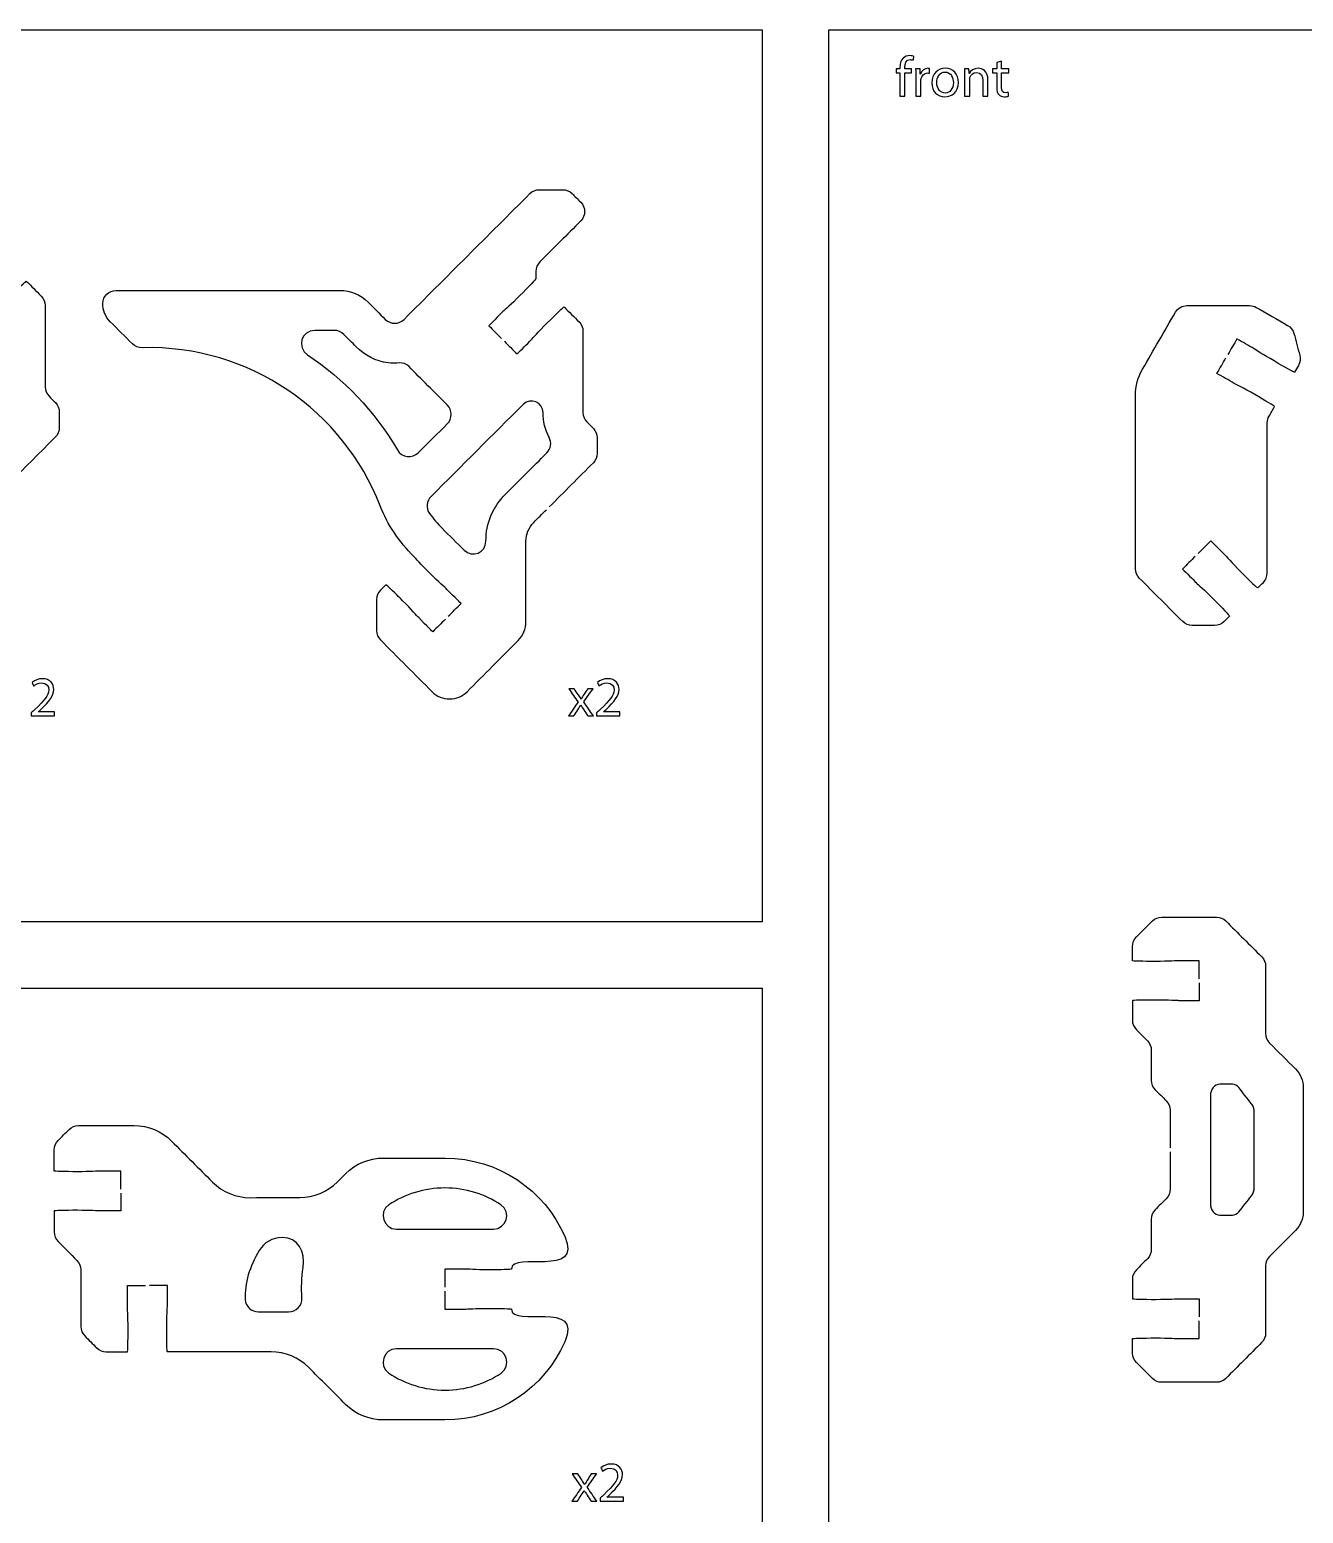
# Model space of a CAD drawing. Extents: x 0 to 375, y 150 to 450.
# Drawn here: x 81.2 to 176.9, y 224.3 to 335.8 of the extents above; entities that cross this region are included whole.
import ezdxf

# ---------------------------------------------------------------- set-up
doc = ezdxf.new("R2010")
doc.units = 0
doc.header["$MEASUREMENT"] = 0
doc.layers.add('DEFAULT', color=18, linetype='CONTINUOUS')

msp = doc.modelspace()

# ---------------------------------------------------------------- linework, layer by layer
at = {"layer": 'DEFAULT', "color": 116}
for points in [[(136.26, 268.77), (5, 268.77), (5, 335.79), (136.26, 335.79)], [(263.49, 155), (141.26, 155), (141.26, 335.79), (263.49, 335.79)], [(136.26, 155), (5, 155), (5, 263.77), (136.26, 263.77)]]:
    msp.add_lwpolyline(points, close=True, dxfattribs=at)
at = {"layer": 'DEFAULT', "color": 18}
for points, knots in [([(146.61, 330.79), (146.61, 331.38), (146.61, 331.97), (146.61, 332.56), (146.51, 332.56), (146.42, 332.56), (146.32, 332.56), (146.32, 332.65), (146.32, 332.75), (146.32, 332.84), (146.42, 332.84), (146.51, 332.84), (146.61, 332.84), (146.61, 332.87), (146.61, 332.91), (146.61, 332.94), (146.61, 333.23), (146.67, 333.49), (146.85, 333.65), (146.99, 333.79), (147.17, 333.84), (147.35, 333.84), (147.48, 333.84), (147.59, 333.81), (147.66, 333.78), (147.65, 333.69), (147.63, 333.59), (147.61, 333.5), (147.56, 333.52), (147.48, 333.54), (147.37, 333.54), (147.06, 333.54), (146.98, 333.26), (146.98, 332.95), (146.98, 332.91), (146.98, 332.88), (146.98, 332.84), (147.14, 332.84), (147.31, 332.84), (147.47, 332.84), (147.47, 332.75), (147.47, 332.65), (147.47, 332.56), (147.31, 332.56), (147.14, 332.56), (146.98, 332.56), (146.98, 331.97), (146.98, 331.38), (146.98, 330.79), (146.85, 330.79), (146.73, 330.79), (146.61, 330.79)], [1.044, 1.044, 1.044, 1.044, 6.045, 6.045, 6.045, 6.86, 6.86, 6.86, 7.664, 7.664, 7.664, 8.479, 8.479, 8.479, 8.755, 8.755, 8.755, 9.755, 9.755, 9.755, 10.755, 10.755, 10.755, 11.755, 11.755, 11.755, 12.58245, 12.58245, 12.58245, 13.58245, 13.58245, 13.58245, 14.58245, 14.58245, 14.58245, 14.89345, 14.89345, 14.89345, 16.29545, 16.29545, 16.29545, 17.09945, 17.09945, 17.09945, 18.50145, 18.50145, 18.50145, 23.50245, 23.50245, 23.50245, 24.54645, 24.54645, 24.54645, 24.54645]), ([(154.25, 333.43), (154.25, 333.23), (154.25, 333.04), (154.25, 332.84), (154.43, 332.84), (154.61, 332.84), (154.79, 332.84), (154.79, 332.75), (154.79, 332.65), (154.79, 332.56), (154.61, 332.56), (154.43, 332.56), (154.25, 332.56), (154.25, 332.19), (154.25, 331.82), (154.25, 331.45), (154.25, 331.2), (154.33, 331.05), (154.53, 331.05), (154.63, 331.05), (154.7, 331.07), (154.75, 331.08), (154.75, 330.99), (154.76, 330.89), (154.77, 330.8), (154.69, 330.77), (154.58, 330.75), (154.44, 330.75), (154.26, 330.75), (154.12, 330.81), (154.03, 330.91), (153.93, 331.02), (153.89, 331.2), (153.89, 331.44), (153.89, 331.81), (153.89, 332.18), (153.89, 332.56), (153.78, 332.56), (153.68, 332.56), (153.57, 332.56), (153.57, 332.65), (153.57, 332.75), (153.57, 332.84), (153.68, 332.84), (153.78, 332.84), (153.89, 332.84), (153.89, 333), (153.89, 333.17), (153.89, 333.33), (154.01, 333.36), (154.13, 333.4), (154.25, 333.43)], [1.067045, 1.067045, 1.067045, 1.067045, 2.734045, 2.734045, 2.734045, 4.246045, 4.246045, 4.246045, 5.050045, 5.050045, 5.050045, 6.562045, 6.562045, 6.562045, 9.692045, 9.692045, 9.692045, 10.692045, 10.692045, 10.692045, 11.692045, 11.692045, 11.692045, 12.4845, 12.4845, 12.4845, 13.4845, 13.4845, 13.4845, 14.4845, 14.4845, 14.4845, 15.4845, 15.4845, 15.4845, 18.6505, 18.6505, 18.6505, 19.5505, 19.5505, 19.5505, 20.3545, 20.3545, 20.3545, 21.2545, 21.2545, 21.2545, 22.6465, 22.6465, 22.6465, 23.713546, 23.713546, 23.713546, 23.713546]), ([(147.81, 332.2), (147.81, 332.44), (147.8, 332.65), (147.79, 332.84), (147.9, 332.84), (148.01, 332.84), (148.12, 332.84), (148.12, 332.71), (148.12, 332.57), (148.13, 332.44), (148.13, 332.44), (148.14, 332.44), (148.15, 332.44), (148.24, 332.71), (148.46, 332.89), (148.71, 332.89), (148.75, 332.89), (148.78, 332.88), (148.82, 332.87), (148.82, 332.76), (148.82, 332.64), (148.82, 332.52), (148.78, 332.53), (148.74, 332.54), (148.69, 332.54), (148.43, 332.54), (148.24, 332.34), (148.19, 332.06), (148.18, 332.01), (148.18, 331.95), (148.18, 331.88), (148.18, 331.52), (148.18, 331.16), (148.18, 330.79), (148.05, 330.79), (147.93, 330.79), (147.81, 330.79), (147.81, 331.26), (147.81, 331.73), (147.81, 332.2)], [3.994, 3.994, 3.994, 3.994, 4.994, 4.994, 4.994, 5.918, 5.918, 5.918, 7.057569, 7.057569, 7.057569, 7.105569, 7.105569, 7.105569, 8.105569, 8.105569, 8.105569, 9.105569, 9.105569, 9.105569, 10.100569, 10.100569, 10.100569, 11.100569, 11.100569, 11.100569, 12.100569, 12.100569, 12.100569, 13.100569, 13.100569, 13.100569, 16.195569, 16.195569, 16.195569, 17.238569, 17.238569, 17.238569, 21.232569, 21.232569, 21.232569, 21.232569]), ([(151, 331.83), (151, 331.08), (150.48, 330.75), (149.98, 330.75), (149.43, 330.75), (149, 331.15), (149, 331.8), (149, 332.49), (149.45, 332.89), (150.02, 332.89), (150.6, 332.89), (151, 332.46), (151, 331.83)], [1, 1, 1, 1, 2, 2, 2, 3, 3, 3, 4, 4, 4, 5, 5, 5, 5]), ([(149.38, 331.81), (149.38, 331.36), (149.64, 331.03), (150, 331.03), (150.35, 331.03), (150.62, 331.36), (150.62, 331.82), (150.62, 332.17), (150.45, 332.61), (150.01, 332.61), (149.57, 332.61), (149.38, 332.2), (149.38, 331.81)], [0, 0, 0, 0, 1, 1, 1, 2, 2, 2, 3, 3, 3, 4, 4, 4, 4]), ([(151.47, 332.29), (151.47, 332.5), (151.47, 332.67), (151.46, 332.84), (151.57, 332.84), (151.68, 332.84), (151.79, 332.84), (151.79, 332.73), (151.8, 332.61), (151.82, 332.5), (151.92, 332.7), (152.15, 332.89), (152.49, 332.89), (152.78, 332.89), (153.22, 332.72), (153.22, 332.02), (153.22, 331.61), (153.22, 331.2), (153.22, 330.79), (153.09, 330.79), (152.97, 330.79), (152.84, 330.79), (152.84, 331.19), (152.84, 331.58), (152.84, 331.97), (152.84, 332.3), (152.72, 332.58), (152.37, 332.58), (152.12, 332.58), (151.93, 332.4), (151.87, 332.2), (151.85, 332.15), (151.85, 332.09), (151.85, 332.02), (151.85, 331.61), (151.85, 331.2), (151.85, 330.79), (151.72, 330.79), (151.6, 330.79), (151.47, 330.79), (151.47, 331.29), (151.47, 331.79), (151.47, 332.29)], [4.233, 4.233, 4.233, 4.233, 5.233, 5.233, 5.233, 6.169, 6.169, 6.169, 7.153875, 7.153875, 7.153875, 8.153875, 8.153875, 8.153875, 9.153875, 9.153875, 9.153875, 12.618875, 12.618875, 12.618875, 13.672875, 13.672875, 13.672875, 17.017875, 17.017875, 17.017875, 18.017875, 18.017875, 18.017875, 19.017875, 19.017875, 19.017875, 20.017875, 20.017875, 20.017875, 23.507875, 23.507875, 23.507875, 24.562875, 24.562875, 24.562875, 28.795875, 28.795875, 28.795875, 28.795875]), ([(81.36, 284.23), (81.36, 284.31), (81.36, 284.38), (81.36, 284.46), (81.46, 284.55), (81.55, 284.65), (81.65, 284.74), (82.35, 285.41), (82.67, 285.77), (82.67, 286.18), (82.67, 286.46), (82.54, 286.72), (82.13, 286.72), (81.88, 286.72), (81.67, 286.59), (81.54, 286.48), (81.5, 286.57), (81.47, 286.66), (81.43, 286.75), (81.62, 286.91), (81.89, 287.03), (82.2, 287.03), (82.8, 287.03), (83.05, 286.62), (83.05, 286.23), (83.05, 285.72), (82.68, 285.31), (82.1, 284.75), (82.03, 284.68), (81.95, 284.61), (81.88, 284.54), (82.29, 284.54), (82.7, 284.54), (83.11, 284.54), (83.11, 284.44), (83.11, 284.33), (83.11, 284.23), (82.53, 284.23), (81.94, 284.23), (81.36, 284.23)], [4.977, 4.977, 4.977, 4.977, 5.624, 5.624, 5.624, 6.777406, 6.777406, 6.777406, 7.777406, 7.777406, 7.777406, 8.777406, 8.777406, 8.777406, 9.777406, 9.777406, 9.777406, 10.592847, 10.592847, 10.592847, 11.592847, 11.592847, 11.592847, 12.592847, 12.592847, 12.592847, 13.592847, 13.592847, 13.592847, 14.466054, 14.466054, 14.466054, 17.968054, 17.968054, 17.968054, 18.843054, 18.843054, 18.843054, 23.820054, 23.820054, 23.820054, 23.820054]), ([(123.82, 284.23), (123.82, 284.31), (123.82, 284.38), (123.82, 284.46), (123.92, 284.55), (124.02, 284.65), (124.11, 284.74), (124.82, 285.41), (125.13, 285.77), (125.14, 286.18), (125.14, 286.46), (125, 286.72), (124.59, 286.72), (124.34, 286.72), (124.13, 286.59), (124.01, 286.48), (123.97, 286.57), (123.93, 286.66), (123.89, 286.75), (124.08, 286.91), (124.35, 287.03), (124.67, 287.03), (125.26, 287.03), (125.51, 286.62), (125.51, 286.23), (125.51, 285.72), (125.14, 285.31), (124.56, 284.75), (124.49, 284.68), (124.42, 284.61), (124.34, 284.54), (124.75, 284.54), (125.17, 284.54), (125.58, 284.54), (125.58, 284.44), (125.58, 284.33), (125.58, 284.23), (124.99, 284.23), (124.41, 284.23), (123.82, 284.23)], [4.977, 4.977, 4.977, 4.977, 5.624, 5.624, 5.624, 6.777406, 6.777406, 6.777406, 7.777406, 7.777406, 7.777406, 8.777406, 8.777406, 8.777406, 9.777406, 9.777406, 9.777406, 10.592847, 10.592847, 10.592847, 11.592847, 11.592847, 11.592847, 12.592847, 12.592847, 12.592847, 13.592847, 13.592847, 13.592847, 14.466054, 14.466054, 14.466054, 17.968054, 17.968054, 17.968054, 18.843054, 18.843054, 18.843054, 23.820054, 23.820054, 23.820054, 23.820054]), ([(122.15, 286.28), (122.25, 286.13), (122.35, 285.98), (122.45, 285.84), (122.52, 285.72), (122.59, 285.62), (122.65, 285.5), (122.66, 285.5), (122.66, 285.5), (122.67, 285.5), (122.73, 285.63), (122.8, 285.73), (122.87, 285.84), (122.96, 285.99), (123.06, 286.13), (123.16, 286.28), (123.29, 286.28), (123.42, 286.28), (123.56, 286.28), (123.33, 285.95), (123.09, 285.62), (122.86, 285.29), (123.1, 284.93), (123.34, 284.58), (123.58, 284.23), (123.44, 284.23), (123.3, 284.23), (123.16, 284.23), (123.06, 284.38), (122.96, 284.54), (122.86, 284.69), (122.78, 284.81), (122.71, 284.92), (122.63, 285.05), (122.56, 284.92), (122.49, 284.81), (122.41, 284.69), (122.31, 284.54), (122.21, 284.38), (122.12, 284.23), (121.98, 284.23), (121.84, 284.23), (121.71, 284.23), (121.95, 284.58), (122.19, 284.93), (122.43, 285.27), (122.2, 285.61), (121.97, 285.94), (121.74, 286.28), (121.88, 286.28), (122.02, 286.28), (122.15, 286.28)], [0, 0, 0, 0, 1.496308, 1.496308, 1.496308, 2.496308, 2.496308, 2.496308, 2.532308, 2.532308, 2.532308, 3.532308, 3.532308, 3.532308, 5.012538, 5.012538, 5.012538, 6.151538, 6.151538, 6.151538, 9.585206, 9.585206, 9.585206, 13.211709, 13.211709, 13.211709, 14.410709, 14.410709, 14.410709, 15.971724, 15.971724, 15.971724, 16.994724, 16.994724, 16.994724, 17.994724, 17.994724, 17.994724, 19.548682, 19.548682, 19.548682, 20.712682, 20.712682, 20.712682, 24.32313, 24.32313, 24.32313, 27.779437, 27.779437, 27.779437, 28.954437, 28.954437, 28.954437, 28.954437]), ([(124.08, 225.23), (124.08, 225.3), (124.08, 225.38), (124.08, 225.46), (124.18, 225.55), (124.28, 225.65), (124.38, 225.74), (125.08, 226.41), (125.4, 226.76), (125.4, 227.18), (125.4, 227.46), (125.26, 227.72), (124.85, 227.72), (124.6, 227.72), (124.4, 227.59), (124.27, 227.48), (124.23, 227.57), (124.19, 227.66), (124.15, 227.75), (124.34, 227.91), (124.61, 228.03), (124.93, 228.03), (125.52, 228.03), (125.77, 227.62), (125.77, 227.23), (125.77, 226.72), (125.4, 226.31), (124.82, 225.75), (124.75, 225.68), (124.68, 225.61), (124.6, 225.54), (125.02, 225.54), (125.43, 225.54), (125.84, 225.54), (125.84, 225.43), (125.84, 225.33), (125.84, 225.23), (125.25, 225.23), (124.67, 225.23), (124.08, 225.23)], [4.977, 4.977, 4.977, 4.977, 5.624, 5.624, 5.624, 6.777406, 6.777406, 6.777406, 7.777406, 7.777406, 7.777406, 8.777406, 8.777406, 8.777406, 9.777406, 9.777406, 9.777406, 10.592847, 10.592847, 10.592847, 11.592847, 11.592847, 11.592847, 12.592847, 12.592847, 12.592847, 13.592847, 13.592847, 13.592847, 14.466054, 14.466054, 14.466054, 17.968054, 17.968054, 17.968054, 18.843054, 18.843054, 18.843054, 23.820054, 23.820054, 23.820054, 23.820054]), ([(122.42, 227.28), (122.51, 227.13), (122.61, 226.98), (122.71, 226.84), (122.78, 226.72), (122.85, 226.62), (122.91, 226.5), (122.92, 226.5), (122.92, 226.5), (122.93, 226.5), (123, 226.62), (123.06, 226.73), (123.13, 226.84), (123.23, 226.99), (123.32, 227.13), (123.42, 227.28), (123.55, 227.28), (123.69, 227.28), (123.82, 227.28), (123.59, 226.95), (123.35, 226.62), (123.12, 226.29), (123.36, 225.93), (123.6, 225.58), (123.84, 225.23), (123.7, 225.23), (123.56, 225.23), (123.42, 225.23), (123.32, 225.38), (123.22, 225.54), (123.12, 225.69), (123.04, 225.81), (122.97, 225.92), (122.89, 226.04), (122.82, 225.92), (122.75, 225.81), (122.67, 225.69), (122.57, 225.54), (122.48, 225.38), (122.38, 225.23), (122.24, 225.23), (122.1, 225.23), (121.97, 225.23), (122.21, 225.58), (122.45, 225.92), (122.69, 226.27), (122.46, 226.61), (122.23, 226.94), (122, 227.28), (122.14, 227.28), (122.28, 227.28), (122.42, 227.28)], [0, 0, 0, 0, 1.496308, 1.496308, 1.496308, 2.496308, 2.496308, 2.496308, 2.532308, 2.532308, 2.532308, 3.532308, 3.532308, 3.532308, 5.012538, 5.012538, 5.012538, 6.150538, 6.150538, 6.150538, 9.58363, 9.58363, 9.58363, 13.210133, 13.210133, 13.210133, 14.409133, 14.409133, 14.409133, 15.970148, 15.970148, 15.970148, 16.993148, 16.993148, 16.993148, 17.993148, 17.993148, 17.993148, 19.546566, 19.546566, 19.546566, 20.711566, 20.711566, 20.711566, 24.322586, 24.322586, 24.322586, 27.778892, 27.778892, 27.778892, 28.953892, 28.953892, 28.953892, 28.953892])]:
    msp.add_open_spline(points, degree=3, knots=knots, dxfattribs=at)
at = {"layer": 'DEFAULT', "color": 1}
for points, knots in [([(112.68, 291.72), (113, 292.04), (113.32, 292.36), (113.64, 292.68), (113.64, 292.68), (113.2, 293.12), (112.58, 293.74), (112.43, 293.89), (111.99, 294.26), (111.31, 294.94), (110.62, 295.62), (110.21, 296.11), (110.1, 296.21), (109.01, 297.3), (108.12, 298.59), (107.56, 300.03), (104.79, 307.13), (97.81, 312.11), (89.68, 311.9), (89.41, 311.89), (89.14, 312), (88.95, 312.19), (88.39, 312.74), (87.84, 313.3), (87.29, 313.85), (86.92, 314.21), (86.72, 314.72), (86.73, 315.23), (86.74, 315.77), (87.19, 316.2), (87.73, 316.2), (93.33, 316.2), (98.93, 316.2), (104.54, 316.2), (105.33, 316.2), (106.1, 315.88), (106.66, 315.32), (107.09, 314.89), (107.52, 314.46), (107.95, 314.02), (108.34, 313.64), (108.97, 313.64), (109.36, 314.02), (112.51, 317.18), (115.67, 320.33), (118.82, 323.48), (119, 323.67), (119.26, 323.77), (119.52, 323.77), (120.11, 323.77), (120.69, 323.77), (121.28, 323.77), (121.54, 323.77), (121.79, 323.67), (121.98, 323.48), (122.2, 323.26), (122.41, 323.05), (122.63, 322.83), (123.02, 322.44), (123.02, 321.81), (122.63, 321.42), (121.6, 320.39), (120.58, 319.37), (119.55, 318.34), (119.36, 318.15), (119.26, 317.9), (119.26, 317.63), (119.26, 317.45), (119.26, 317.27), (119.26, 317.08), (119.26, 317.04), (118.73, 316.48), (118.06, 315.81), (117.38, 315.13), (116.94, 314.76), (116.79, 314.61), (116.17, 313.99), (115.73, 313.55), (115.73, 313.55), (116.04, 313.23), (116.36, 312.91), (116.68, 312.59)], [0, 0, 0, 0, 3.832519, 3.832519, 3.832519, 4.832519, 4.832519, 4.832519, 5.832519, 5.832519, 5.832519, 6.832519, 6.832519, 6.832519, 7.832519, 7.832519, 7.832519, 8.832519, 8.832519, 8.832519, 9.832519, 9.832519, 9.832519, 16.493465, 16.493465, 16.493465, 17.493465, 17.493465, 17.493465, 18.493465, 18.493465, 18.493465, 66.143465, 66.143465, 66.143465, 67.143465, 67.143465, 67.143465, 72.326562, 72.326562, 72.326562, 73.326562, 73.326562, 73.326562, 111.227486, 111.227486, 111.227486, 112.227486, 112.227486, 112.227486, 117.197486, 117.197486, 117.197486, 118.197486, 118.197486, 118.197486, 120.785496, 120.785496, 120.785496, 121.785496, 121.785496, 121.785496, 134.124512, 134.124512, 134.124512, 135.124512, 135.124512, 135.124512, 136.684512, 136.684512, 136.684512, 137.684512, 137.684512, 137.684512, 138.684512, 138.684512, 138.684512, 139.684512, 139.684512, 139.684512, 143.517031, 143.517031, 143.517031, 143.517031]), ([(76.49, 314.32), (76.81, 314), (77.13, 313.68), (77.45, 313.36), (77.8, 313.72), (78.15, 314.07), (78.5, 314.42), (78.66, 314.57), (79.03, 315.01), (79.71, 315.7), (80.38, 316.37), (80.94, 316.9), (80.98, 316.9), (81.36, 316.53), (81.73, 316.15), (82.1, 315.78), (82.29, 315.59), (82.4, 315.34), (82.4, 315.07), (82.4, 313.03), (82.4, 311), (82.4, 308.96), (82.4, 308.69), (82.5, 308.44), (82.69, 308.25), (82.85, 308.09), (83.01, 307.93), (83.17, 307.77), (83.36, 307.58), (83.46, 307.33), (83.46, 307.06), (83.46, 306.67), (83.46, 306.29), (83.46, 305.9), (83.46, 305.63), (83.36, 305.37), (83.17, 305.19), (82.07, 304.08), (80.97, 302.98), (79.86, 301.88)], [0, 0, 0, 0, 3.832519, 3.832519, 3.832519, 8.075159, 8.075159, 8.075159, 9.075159, 9.075159, 9.075159, 10.075159, 10.075159, 10.075159, 14.572359, 14.572359, 14.572359, 15.572359, 15.572359, 15.572359, 32.902359, 32.902359, 32.902359, 33.902359, 33.902359, 33.902359, 35.839831, 35.839831, 35.839831, 36.839831, 36.839831, 36.839831, 40.149831, 40.149831, 40.149831, 41.149831, 41.149831, 41.149831, 54.415154, 54.415154, 54.415154, 54.415154]), ([(116.9, 312.38), (117.21, 312.06), (117.53, 311.75), (117.85, 311.43), (118.2, 311.78), (118.56, 312.13), (118.91, 312.49), (119.06, 312.64), (119.43, 313.08), (120.11, 313.76), (120.79, 314.43), (121.35, 314.96), (121.38, 314.96), (121.76, 314.59), (122.13, 314.21), (122.51, 313.84), (122.69, 313.65), (122.8, 313.4), (122.8, 313.14), (122.8, 311.1), (122.8, 309.06), (122.8, 307.02), (122.8, 306.76), (122.91, 306.5), (123.09, 306.32), (123.25, 306.15), (123.41, 305.99), (123.58, 305.83), (123.76, 305.65), (123.87, 305.39), (123.87, 305.13), (123.87, 304.74), (123.87, 304.35), (123.87, 303.96), (123.87, 303.69), (123.76, 303.44), (123.58, 303.25), (122.47, 302.15), (121.37, 301.04), (120.27, 299.94)], [0, 0, 0, 0, 3.818377, 3.818377, 3.818377, 8.061017, 8.061017, 8.061017, 9.061017, 9.061017, 9.061017, 10.061017, 10.061017, 10.061017, 14.558216, 14.558216, 14.558216, 15.558216, 15.558216, 15.558216, 32.888216, 32.888216, 32.888216, 33.888216, 33.888216, 33.888216, 35.825689, 35.825689, 35.825689, 36.825689, 36.825689, 36.825689, 40.135689, 40.135689, 40.135689, 41.135689, 41.135689, 41.135689, 54.408085, 54.408085, 54.408085, 54.408085]), ([(168.79, 296.22), (168.47, 295.91), (168.16, 295.59), (167.84, 295.27), (168.19, 294.92), (168.54, 294.56), (168.9, 294.21), (168.96, 294.15), (169.49, 293.69), (170.17, 293.01), (170.84, 292.34), (171.37, 291.77), (171.37, 291.74), (171.23, 291.6), (171.1, 291.46), (170.96, 291.32), (170.77, 291.13), (170.52, 291.03), (170.25, 291.03), (169.69, 291.03), (169.12, 291.03), (168.56, 291.03), (168.29, 291.03), (168.04, 291.13), (167.85, 291.32), (166.76, 292.41), (165.68, 293.5), (164.59, 294.58), (164.41, 294.77), (164.3, 295.02), (164.3, 295.29), (164.3, 299.62), (164.3, 303.96), (164.3, 308.29), (164.3, 308.99), (164.48, 309.69), (164.84, 310.29), (165.66, 311.72), (166.48, 313.14), (167.3, 314.56), (167.48, 314.87), (167.81, 315.06), (168.17, 315.06), (169.74, 315.06), (171.31, 315.06), (172.88, 315.06), (173.06, 315.06), (173.23, 315.02), (173.38, 314.93), (174.17, 314.48), (174.95, 314.03), (175.73, 313.57), (175.97, 313.44), (176.14, 313.22), (176.21, 312.97), (176.35, 312.42), (176.5, 311.87), (176.64, 311.33), (176.71, 311.08), (176.68, 310.8), (176.54, 310.57), (176.44, 310.4), (176.35, 310.23), (176.25, 310.06), (176.24, 310.04), (175.55, 310.41), (174.71, 310.9), (173.87, 311.38), (173.3, 311.77), (173.22, 311.81), (172.79, 312.06), (172.35, 312.31), (171.92, 312.56), (171.7, 312.17), (171.47, 311.79), (171.25, 311.4)], [0, 0, 0, 0, 3.818377, 3.818377, 3.818377, 8.068094, 8.068094, 8.068094, 9.068094, 9.068094, 9.068094, 10.068094, 10.068094, 10.068094, 11.736866, 11.736866, 11.736866, 12.736866, 12.736866, 12.736866, 17.536866, 17.536866, 17.536866, 18.536866, 18.536866, 18.536866, 31.59713, 31.59713, 31.59713, 32.59713, 32.59713, 32.59713, 69.45713, 69.45713, 69.45713, 70.45713, 70.45713, 70.45713, 84.439698, 84.439698, 84.439698, 85.439698, 85.439698, 85.439698, 98.799698, 98.799698, 98.799698, 99.799698, 99.799698, 99.799698, 107.492428, 107.492428, 107.492428, 108.492428, 108.492428, 108.492428, 113.295261, 113.295261, 113.295261, 114.295261, 114.295261, 114.295261, 115.957338, 115.957338, 115.957338, 116.957338, 116.957338, 116.957338, 117.957338, 117.957338, 117.957338, 122.209314, 122.209314, 122.209314, 126.030858, 126.030858, 126.030858, 126.030858]), ([(108.86, 304.22), (107.16, 307.14), (104.84, 309.56), (102.1, 311.36), (101.27, 311.91), (101.65, 313.2), (102.65, 313.2), (103.14, 313.2), (103.63, 313.2), (104.12, 313.2), (104.38, 313.2), (104.64, 313.09), (104.83, 312.9), (105.14, 312.59), (105.45, 312.28), (105.76, 311.97), (106.41, 311.32), (107.25, 310.87), (108.16, 310.76), (108.45, 310.73), (108.74, 310.72), (109.03, 310.75), (109.28, 310.77), (109.53, 310.68), (109.71, 310.5), (110.67, 309.53), (111.64, 308.56), (112.61, 307.6), (113, 307.21), (113, 306.57), (112.61, 306.18), (111.88, 305.46), (111.16, 304.74), (110.43, 304.01), (109.97, 303.55), (109.19, 303.66), (108.86, 304.22)], [1, 1, 1, 1, 2, 2, 2, 3, 3, 3, 7.17, 7.17, 7.17, 8.17, 8.17, 8.17, 11.903524, 11.903524, 11.903524, 12.903524, 12.903524, 12.903524, 13.903524, 13.903524, 13.903524, 14.903524, 14.903524, 14.903524, 26.528359, 26.528359, 26.528359, 27.528359, 27.528359, 27.528359, 36.239915, 36.239915, 36.239915, 37.239915, 37.239915, 37.239915, 37.239915]), ([(169.01, 296.43), (169.32, 296.75), (169.64, 297.07), (169.96, 297.39), (170.31, 297.04), (170.66, 296.68), (171.02, 296.33), (171.08, 296.27), (171.54, 295.74), (172.22, 295.06), (172.9, 294.37), (173.47, 293.83), (173.49, 293.86), (173.63, 293.99), (173.77, 294.13), (173.91, 294.27), (174.1, 294.46), (174.2, 294.71), (174.2, 294.98), (174.2, 298.73), (174.2, 302.49), (174.2, 306.25), (174.2, 306.43), (174.25, 306.6), (174.34, 306.75), (174.47, 306.99), (174.61, 307.23), (174.75, 307.47), (174.75, 307.5), (174.09, 307.9), (173.26, 308.38), (172.42, 308.87), (171.8, 309.17), (171.72, 309.22), (171.29, 309.47), (170.85, 309.71), (170.42, 309.96), (170.65, 310.35), (170.87, 310.74), (171.09, 311.14)], [0, 0, 0, 0, 3.825454, 3.825454, 3.825454, 8.075172, 8.075172, 8.075172, 9.075172, 9.075172, 9.075172, 10.075172, 10.075172, 10.075172, 11.743944, 11.743944, 11.743944, 12.743944, 12.743944, 12.743944, 44.693944, 44.693944, 44.693944, 45.693944, 45.693944, 45.693944, 48.036976, 48.036976, 48.036976, 49.036976, 49.036976, 49.036976, 50.036976, 50.036976, 50.036976, 54.283951, 54.283951, 54.283951, 58.11416, 58.11416, 58.11416, 58.11416]), ([(120.08, 303.99), (119.05, 302.96), (118.01, 301.93), (116.98, 300.89), (116.03, 299.96), (115.51, 298.7), (115.51, 297.36), (115.51, 296.5), (114.48, 296.08), (113.88, 296.68), (113.33, 297.23), (112.77, 297.78), (112.22, 298.33), (111.87, 298.69), (111.55, 299.06), (111.27, 299.45), (110.99, 299.84), (111.05, 300.38), (111.39, 300.72), (113.7, 303.03), (116, 305.34), (118.31, 307.64), (118.86, 308.19), (119.8, 307.8), (119.8, 307.02), (119.8, 306.36), (119.96, 305.73), (120.26, 305.16), (120.46, 304.78), (120.39, 304.3), (120.08, 303.99)], [0, 0, 0, 0, 12.430937, 12.430937, 12.430937, 13.430937, 13.430937, 13.430937, 14.430937, 14.430937, 14.430937, 21.057239, 21.057239, 21.057239, 22.057239, 22.057239, 22.057239, 23.057239, 23.057239, 23.057239, 50.78926, 50.78926, 50.78926, 51.78926, 51.78926, 51.78926, 52.78926, 52.78926, 52.78926, 53.78926, 53.78926, 53.78926, 53.78926]), ([(112.47, 291.51), (112.15, 291.19), (111.83, 290.87), (111.51, 290.55), (111.51, 290.55), (111.07, 290.99), (110.46, 291.62), (110.3, 291.76), (109.94, 292.2), (109.25, 292.89), (109.1, 293.03), (108.96, 293.17), (108.83, 293.3), (108.35, 293.77), (108, 294.11), (107.98, 294.09), (107.85, 293.96), (107.71, 293.82), (107.58, 293.69), (107.4, 293.5), (107.29, 293.25), (107.29, 292.99), (107.29, 292.21), (107.29, 291.43), (107.29, 290.65), (107.29, 290.38), (107.4, 290.12), (107.59, 289.94), (108.88, 288.64), (110.17, 287.35), (111.47, 286.05), (111.81, 285.7), (112.29, 285.51), (112.78, 285.51), (113.27, 285.51), (113.74, 285.71), (114.09, 286.05), (115.37, 287.33), (116.65, 288.62), (117.93, 289.9), (118.3, 290.27), (118.51, 290.78), (118.51, 291.31), (118.51, 293.33), (118.51, 295.34), (118.51, 297.36), (118.51, 297.89), (118.72, 298.4), (119.1, 298.77), (119.42, 299.09), (119.73, 299.41), (120.05, 299.73)], [0, 0, 0, 0, 3.832519, 3.832519, 3.832519, 4.832519, 4.832519, 4.832519, 5.832519, 5.832519, 5.832519, 6.842519, 6.842519, 6.842519, 7.842519, 7.842519, 7.842519, 9.44058, 9.44058, 9.44058, 10.44058, 10.44058, 10.44058, 17.08058, 17.08058, 17.08058, 18.08058, 18.08058, 18.08058, 33.644002, 33.644002, 33.644002, 34.644002, 34.644002, 34.644002, 35.644002, 35.644002, 35.644002, 51.05186, 51.05186, 51.05186, 52.05186, 52.05186, 52.05186, 69.19186, 69.19186, 69.19186, 70.19186, 70.19186, 70.19186, 74.010237, 74.010237, 74.010237, 74.010237]), ([(169.08, 264.49), (169.08, 264.94), (169.08, 265.39), (169.08, 265.84), (168.58, 265.84), (168.07, 265.84), (167.57, 265.84), (167.49, 265.84), (166.79, 265.79), (165.82, 265.79), (164.86, 265.79), (164.07, 265.81), (164.07, 265.84), (164.08, 266.2), (164.08, 266.56), (164.08, 266.92), (164.08, 267.19), (164.18, 267.45), (164.37, 267.63), (164.77, 268.03), (165.17, 268.43), (165.57, 268.83), (165.76, 269.02), (166.01, 269.12), (166.28, 269.12), (167.65, 269.12), (169.01, 269.12), (170.38, 269.12), (170.65, 269.12), (170.9, 269.02), (171.09, 268.83), (171.99, 267.93), (172.89, 267.03), (173.79, 266.13), (173.97, 265.94), (174.08, 265.69), (174.08, 265.43), (174.08, 263.74), (174.08, 262.06), (174.08, 260.37), (174.08, 260.11), (174.18, 259.85), (174.37, 259.66), (175.02, 259.01), (175.67, 258.37), (176.32, 257.72), (176.69, 257.34), (176.9, 256.84), (176.9, 256.3), (176.9, 253.2), (176.9, 250.09), (176.9, 246.98), (176.9, 246.45), (176.69, 245.94), (176.32, 245.57), (175.67, 244.92), (175.02, 244.27), (174.37, 243.62), (174.18, 243.43), (174.08, 243.18), (174.08, 242.91), (174.08, 241.23), (174.08, 239.54), (174.08, 237.86), (174.08, 237.59), (173.97, 237.34), (173.78, 237.15), (172.89, 236.26), (171.99, 235.36), (171.09, 234.46), (170.9, 234.27), (170.65, 234.17), (170.38, 234.17), (169.01, 234.17), (167.65, 234.17), (166.28, 234.17), (166.01, 234.16), (165.76, 234.27), (165.57, 234.46), (165.17, 234.86), (164.77, 235.25), (164.37, 235.65), (164.19, 235.84), (164.08, 236.1), (164.08, 236.36), (164.08, 236.72), (164.08, 237.08), (164.07, 237.45), (164.07, 237.47), (164.86, 237.5), (165.82, 237.5), (166.79, 237.5), (167.49, 237.45), (167.57, 237.45), (168.07, 237.45), (168.58, 237.45), (169.08, 237.45), (169.08, 237.9), (169.08, 238.35), (169.08, 238.79)], [0, 0, 0, 0, 3.83, 3.83, 3.83, 8.09, 8.09, 8.09, 9.09, 9.09, 9.09, 10.09, 10.09, 10.09, 13.170065, 13.170065, 13.170065, 14.170065, 14.170065, 14.170065, 18.964249, 18.964249, 18.964249, 19.964249, 19.964249, 19.964249, 31.594249, 31.594249, 31.594249, 32.594249, 32.594249, 32.594249, 43.412983, 43.412983, 43.412983, 44.412983, 44.412983, 44.412983, 58.742983, 58.742983, 58.742983, 59.742983, 59.742983, 59.742983, 67.542374, 67.542374, 67.542374, 68.542374, 68.542374, 68.542374, 94.962374, 94.962374, 94.962374, 95.962374, 95.962374, 95.962374, 103.768833, 103.768833, 103.768833, 104.768833, 104.768833, 104.768833, 119.088833, 119.088833, 119.088833, 120.088833, 120.088833, 120.088833, 130.879282, 130.879282, 130.879282, 131.879282, 131.879282, 131.879282, 143.499282, 143.499282, 143.499282, 144.499282, 144.499282, 144.499282, 149.300542, 149.300542, 149.300542, 150.300542, 150.300542, 150.300542, 153.380607, 153.380607, 153.380607, 154.380607, 154.380607, 154.380607, 155.380607, 155.380607, 155.380607, 159.640607, 159.640607, 159.640607, 163.460607, 163.460607, 163.460607, 163.460607]), ([(169.08, 264.19), (169.08, 263.74), (169.08, 263.29), (169.08, 262.84), (168.58, 262.84), (168.07, 262.84), (167.57, 262.84), (167.49, 262.84), (166.79, 262.89), (165.82, 262.89), (164.86, 262.89), (164.07, 262.87), (164.07, 262.84), (164.07, 262.35), (164.07, 261.86), (164.07, 261.37), (164.07, 261.1), (164.18, 260.85), (164.37, 260.66), (164.64, 260.38), (164.92, 260.11), (165.2, 259.83), (165.38, 259.64), (165.49, 259.39), (165.49, 259.13), (165.49, 258.37), (165.49, 257.62), (165.49, 256.86), (165.49, 256.6), (165.59, 256.34), (165.78, 256.15), (166.06, 255.87), (166.33, 255.6), (166.61, 255.32), (166.79, 255.13), (166.9, 254.88), (166.9, 254.61), (166.9, 253.67), (166.9, 252.73), (166.9, 251.79)], [0, 0, 0, 0, 3.82, 3.82, 3.82, 8.08, 8.08, 8.08, 9.08, 9.08, 9.08, 10.08, 10.08, 10.08, 14.25, 14.25, 14.25, 15.25, 15.25, 15.25, 18.566338, 18.566338, 18.566338, 19.566338, 19.566338, 19.566338, 25.976338, 25.976338, 25.976338, 26.976338, 26.976338, 26.976338, 30.29977, 30.29977, 30.29977, 31.29977, 31.29977, 31.29977, 39.28977, 39.28977, 39.28977, 39.28977]), ([(173.22, 248.82), (173.22, 248.58), (173.15, 248.36), (173.02, 248.19), (172.7, 247.79), (172.38, 247.39), (172.07, 246.98), (171.93, 246.82), (171.76, 246.73), (171.58, 246.73), (171.26, 246.73), (170.94, 246.73), (170.63, 246.73), (170.24, 246.73), (169.93, 247.12), (169.93, 247.6), (169.93, 250.3), (169.93, 252.99), (169.93, 255.69), (169.93, 256.17), (170.24, 256.56), (170.63, 256.56), (170.94, 256.56), (171.26, 256.56), (171.58, 256.56), (171.76, 256.56), (171.93, 256.47), (172.07, 256.31), (172.38, 255.9), (172.7, 255.5), (173.02, 255.09), (173.15, 254.93), (173.22, 254.71), (173.22, 254.47), (173.22, 252.59), (173.22, 250.7), (173.22, 248.82)], [16.03, 16.03, 16.03, 16.03, 17.03, 17.03, 17.03, 21.401384, 21.401384, 21.401384, 22.401384, 22.401384, 22.401384, 25.091384, 25.091384, 25.091384, 26.091384, 26.091384, 26.091384, 49.001384, 49.001384, 49.001384, 50.001384, 50.001384, 50.001384, 52.691384, 52.691384, 52.691384, 53.691384, 53.691384, 53.691384, 58.070619, 58.070619, 58.070619, 59.070619, 59.070619, 59.070619, 75.100619, 75.100619, 75.100619, 75.100619]), ([(88.08, 248.69), (88.08, 249.14), (88.08, 249.59), (88.08, 250.04), (87.58, 250.04), (87.08, 250.04), (86.58, 250.04), (86.37, 250.04), (85.8, 249.99), (84.83, 249.99), (83.86, 249.99), (83.08, 250.02), (83.08, 250.04), (83.08, 250.57), (83.08, 251.1), (83.08, 251.63), (83.08, 251.9), (83.19, 252.15), (83.37, 252.34), (83.65, 252.61), (83.92, 252.89), (84.2, 253.17), (84.39, 253.35), (84.64, 253.46), (84.91, 253.46), (86.29, 253.46), (87.68, 253.46), (89.07, 253.46), (90.13, 253.46), (91.15, 253.04), (91.9, 252.29), (92.92, 251.26), (93.94, 250.24), (94.97, 249.21), (95.72, 248.47), (96.74, 248.04), (97.8, 248.04), (99.04, 248.04), (100.28, 248.05), (101.52, 248.05), (102.58, 248.05), (103.6, 248.47), (104.35, 249.22), (104.56, 249.43), (104.77, 249.64), (104.98, 249.85), (105.73, 250.6), (106.74, 251.01), (107.81, 251.02), (107.81, 251.02), (111.28, 251.01), (112.44, 251.01), (116.45, 251.01), (119.91, 248.6), (121.43, 245.15), (122.86, 241.92), (117.43, 244.09), (117.43, 242.67), (117.41, 242.65), (116.64, 242.62), (115.68, 242.62), (114.71, 242.62), (114.14, 242.67), (113.93, 242.68), (113.06, 242.68), (112.43, 242.67), (112.43, 242.67), (112.43, 242.22), (112.43, 241.77), (112.43, 241.32)], [0, 0, 0, 0, 3.83, 3.83, 3.83, 8.08, 8.08, 8.08, 9.08, 9.08, 9.08, 10.08, 10.08, 10.08, 14.58, 14.58, 14.58, 15.58, 15.58, 15.58, 18.896338, 18.896338, 18.896338, 19.896338, 19.896338, 19.896338, 31.686338, 31.686338, 31.686338, 32.686338, 32.686338, 32.686338, 45.004138, 45.004138, 45.004138, 46.004138, 46.004138, 46.004138, 56.554143, 56.554143, 56.554143, 57.554143, 57.554143, 57.554143, 60.071443, 60.071443, 60.071443, 61.071443, 61.071443, 61.071443, 62.071443, 62.071443, 62.071443, 63.071443, 63.071443, 63.071443, 64.071443, 64.071443, 64.071443, 65.071443, 65.071443, 65.071443, 66.071443, 66.071443, 66.071443, 67.071443, 67.071443, 67.071443, 70.901443, 70.901443, 70.901443, 70.901443]), ([(166.9, 251.49), (166.9, 250.55), (166.9, 249.61), (166.9, 248.67), (166.9, 248.4), (166.79, 248.15), (166.61, 247.96), (166.33, 247.69), (166.06, 247.41), (165.78, 247.13), (165.59, 246.94), (165.49, 246.69), (165.49, 246.42), (165.49, 245.67), (165.49, 244.91), (165.49, 244.16), (165.49, 243.89), (165.38, 243.64), (165.2, 243.45), (164.92, 243.17), (164.64, 242.9), (164.37, 242.62), (164.18, 242.43), (164.07, 242.18), (164.07, 241.91), (164.07, 241.42), (164.07, 240.93), (164.07, 240.45), (164.07, 240.42), (164.86, 240.4), (165.82, 240.4), (166.79, 240.4), (167.49, 240.45), (167.57, 240.45), (168.07, 240.45), (168.58, 240.45), (169.08, 240.45), (169.08, 240), (169.08, 239.54), (169.08, 239.09)], [0, 0, 0, 0, 8.01, 8.01, 8.01, 9.01, 9.01, 9.01, 12.333432, 12.333432, 12.333432, 13.333432, 13.333432, 13.333432, 19.753432, 19.753432, 19.753432, 20.753432, 20.753432, 20.753432, 24.06977, 24.06977, 24.06977, 25.06977, 25.06977, 25.06977, 29.22977, 29.22977, 29.22977, 30.22977, 30.22977, 30.22977, 31.22977, 31.22977, 31.22977, 35.48977, 35.48977, 35.48977, 39.31977, 39.31977, 39.31977, 39.31977]), ([(108.22, 247.5), (109.43, 248.31), (110.87, 248.77), (112.43, 248.77), (113.99, 248.77), (115.44, 248.31), (116.64, 247.5), (117.46, 246.96), (117.05, 245.68), (116.07, 245.68), (113.65, 245.68), (111.22, 245.68), (108.79, 245.68), (107.81, 245.68), (107.4, 246.96), (108.22, 247.5)], [1, 1, 1, 1, 2, 2, 2, 3, 3, 3, 4, 4, 4, 24.65, 24.65, 24.65, 25.65, 25.65, 25.65, 25.65]), ([(88.08, 248.39), (88.08, 247.94), (88.08, 247.49), (88.08, 247.04), (87.58, 247.04), (87.08, 247.04), (86.58, 247.04), (86.37, 247.04), (85.8, 247.09), (84.83, 247.09), (83.86, 247.09), (83.08, 247.07), (83.08, 247.04), (83.08, 246.51), (83.08, 245.99), (83.08, 245.46), (83.08, 245.19), (83.19, 244.94), (83.37, 244.75), (83.85, 244.28), (84.32, 243.8), (84.79, 243.33), (84.98, 243.14), (85.08, 242.89), (85.08, 242.62), (85.08, 241.2), (85.08, 239.78), (85.08, 238.36), (85.08, 238.09), (85.19, 237.83), (85.38, 237.65), (85.68, 237.35), (85.98, 237.05), (86.28, 236.75), (86.46, 236.56), (86.71, 236.46), (86.97, 236.46), (87.51, 236.46), (88.04, 236.46), (88.58, 236.45), (88.61, 236.45), (88.63, 237.24), (88.63, 238.2), (88.63, 239.17), (88.58, 239.74), (88.58, 239.95), (88.58, 240.83), (88.58, 241.45), (88.58, 241.45), (89.03, 241.45), (89.48, 241.45), (89.93, 241.45)], [0, 0, 0, 0, 3.83, 3.83, 3.83, 8.08, 8.08, 8.08, 9.08, 9.08, 9.08, 10.08, 10.08, 10.08, 14.57, 14.57, 14.57, 15.57, 15.57, 15.57, 21.255139, 21.255139, 21.255139, 22.255139, 22.255139, 22.255139, 34.355139, 34.355139, 34.355139, 35.355139, 35.355139, 35.355139, 38.954319, 38.954319, 38.954319, 39.954319, 39.954319, 39.954319, 44.49433, 44.49433, 44.49433, 45.49433, 45.49433, 45.49433, 46.49433, 46.49433, 46.49433, 47.49433, 47.49433, 47.49433, 51.33433, 51.33433, 51.33433, 51.33433]), ([(100.2, 245.05), (101.41, 245.05), (101.97, 243.98), (101.78, 242.79), (101.67, 242.03), (101.64, 241.26), (101.68, 240.5), (101.72, 239.93), (101.25, 239.46), (100.69, 239.46), (99.93, 239.46), (99.18, 239.46), (98.42, 239.46), (97.9, 239.46), (97.46, 239.86), (97.43, 240.38), (97.36, 241.63), (97.77, 242.86), (98.47, 244.06), (98.83, 244.67), (99.49, 245.05), (100.2, 245.05)], [1, 1, 1, 1, 2, 2, 2, 3, 3, 3, 4, 4, 4, 10.417, 10.417, 10.417, 11.417, 11.417, 11.417, 12.417, 12.417, 12.417, 13.417, 13.417, 13.417, 13.417]), ([(112.43, 241.02), (112.43, 240.57), (112.43, 240.12), (112.43, 239.67), (112.93, 239.67), (113.43, 239.67), (113.93, 239.67), (114.14, 239.68), (114.71, 239.72), (115.68, 239.72), (116.64, 239.72), (117.41, 239.7), (117.43, 239.67), (117.43, 238.26), (122.86, 240.43), (121.43, 237.2), (119.9, 233.75), (116.44, 231.34), (112.43, 231.34), (111.27, 231.34), (107.8, 231.34), (107.8, 231.34), (106.74, 231.34), (105.72, 231.76), (104.97, 232.51), (104.05, 233.43), (103.12, 234.36), (102.2, 235.28), (101.45, 236.03), (100.43, 236.45), (99.37, 236.45), (96.77, 236.45), (94.18, 236.45), (91.58, 236.45), (91.55, 236.48), (91.53, 237.25), (91.53, 238.2), (91.53, 239.17), (91.58, 239.74), (91.58, 239.95), (91.58, 240.45), (91.58, 240.95), (91.58, 241.45), (91.13, 241.45), (90.68, 241.45), (90.23, 241.45)], [0, 0, 0, 0, 3.83, 3.83, 3.83, 8.07, 8.07, 8.07, 9.07, 9.07, 9.07, 10.07, 10.07, 10.07, 11.07, 11.07, 11.07, 12.07, 12.07, 12.07, 13.07, 13.07, 13.07, 14.07, 14.07, 14.07, 25.192792, 25.192792, 25.192792, 26.192792, 26.192792, 26.192792, 48.262792, 48.262792, 48.262792, 49.262792, 49.262792, 49.262792, 50.262792, 50.262792, 50.262792, 54.512792, 54.512792, 54.512792, 58.342792, 58.342792, 58.342792, 58.342792]), ([(116.65, 234.86), (115.44, 234.05), (113.99, 233.58), (112.43, 233.58), (110.88, 233.58), (109.42, 234.05), (108.21, 234.86), (107.4, 235.4), (107.81, 236.68), (108.79, 236.68), (111.22, 236.68), (113.65, 236.68), (116.07, 236.68), (117.06, 236.68), (117.46, 235.4), (116.65, 234.86)], [1, 1, 1, 1, 2, 2, 2, 3, 3, 3, 4, 4, 4, 24.66, 24.66, 24.66, 25.66, 25.66, 25.66, 25.66])]:
    msp.add_open_spline(points, degree=3, knots=knots, dxfattribs=at)

doc.saveas('drawing.dxf')
